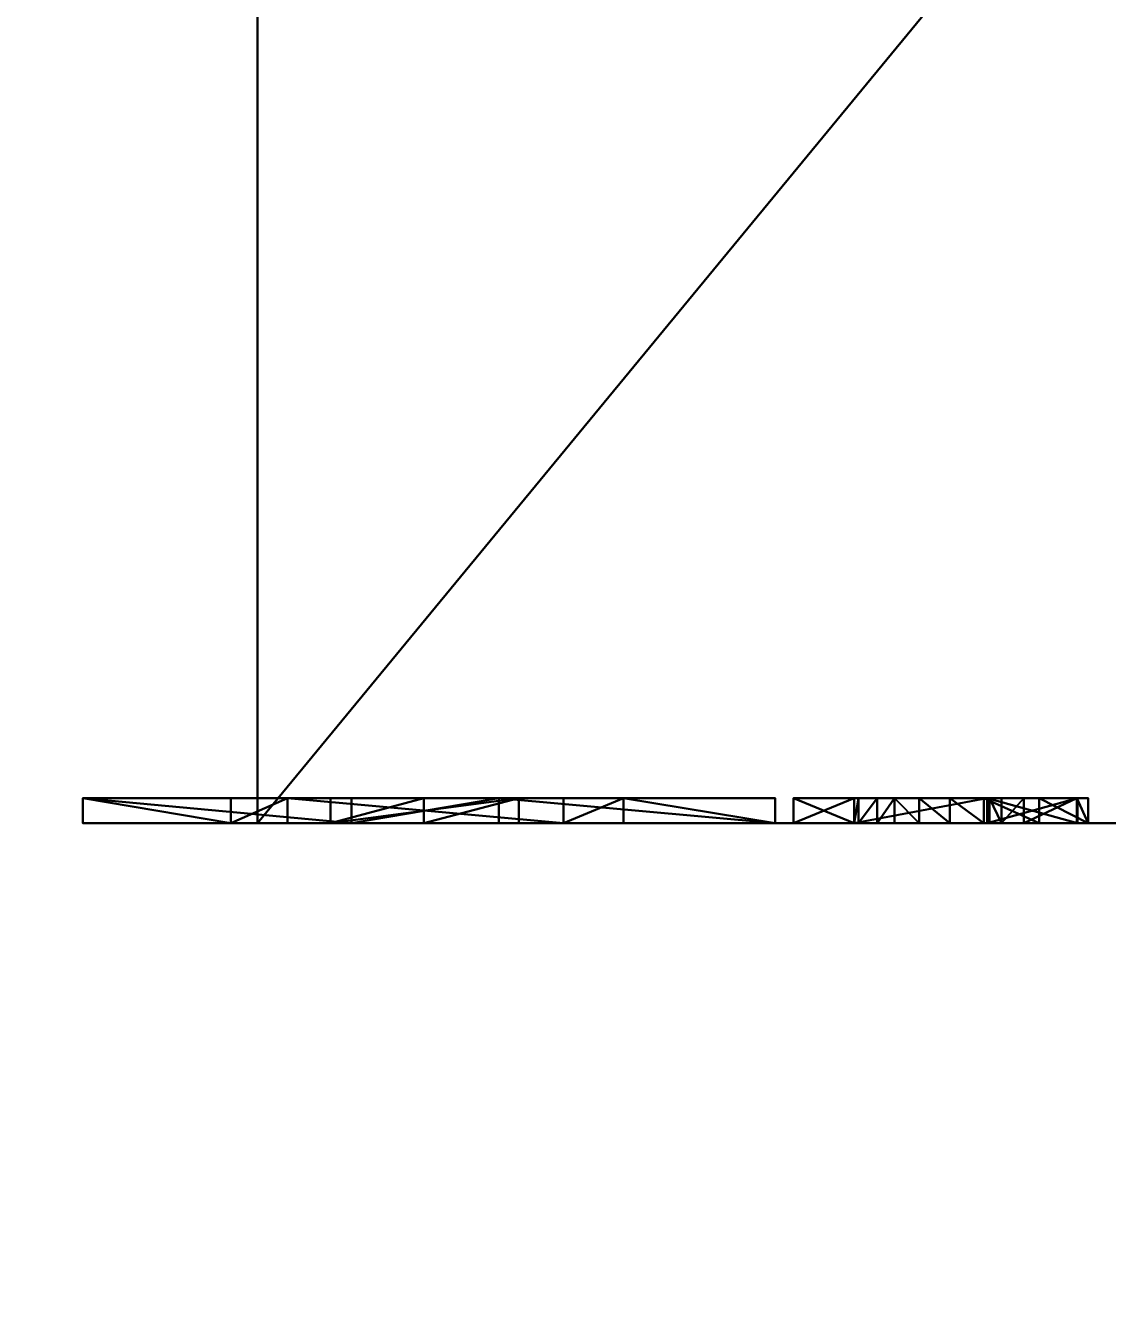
# Model space of a CAD drawing. Extents: x -4.3 to 2.7, y -5.9 to 5.2.
# Drawn here: x -0.1311 to -0.0443, y 3.8242 to 3.9275 of the extents above; entities that cross this region are included whole.
import ezdxf

# ---------------------------------------------------------------- set-up
doc = ezdxf.new("R2010")
doc.units = 0
doc.header["$LTSCALE"] = 0.0254
doc.layers.get('0').update_dxf_attribs({"linetype": 'CONTINUOUS'})
doc.layers.get('DEFPOINTS').update_dxf_attribs({"linetype": 'CONTINUOUS'})
doc.layers.add('ATMOSC', color=190, linetype='CONTINUOUS')
doc.layers.add('ROOM', color=252, linetype='CONTINUOUS')
doc.styles.add('TAHOMA', font='')
doc.styles.get('TAHOMA').set_extended_font_data('Tahoma')
doc.dimstyles.new('DIMSTYLE1', dxfattribs={"dimtxt": 0.211521, "dimasz": 0.0127, "dimexe": 0.0127, "dimexo": 0.0127, "dimgap": 0.00254, "dimtad": 0, "dimtih": 1, "dimtoh": 1, "dimdec": 3, "dimzin": 0, "dimtxsty": 'TAHOMA', "dimblk": 'ARCHTICK', "dimcen": 0.09, "dimazin": 3, "dimtfac": 1, "dimtdec": 4, "dimtofl": 0, "dimtmove": 0, "dimatfit": 3, "dimtolj": 1, "dimtzin": 0})

# ---------------------------------------------------------------- blocks, each defined once
blk = doc.blocks.new('GROUPE85_1')
at = {"color": 0}
for p, q in [((0, 0), (0.02156, 0.05535)), ((0, 0, 0.002), (0.02156, 0.05535, 0.002)), ((0, 0), (0.02156, 0.05535)), ((0, 0, 0.002), (0.02156, 0.05535, 0.002)), ((0.02156, 0.05535), (0.03338, 0.05535)), ((0.02156, 0.05535, 0.002), (0.03338, 0.05535, 0.002)), ((0.02156, 0.05535), (0.02156, 0.05535, 0.002)), ((0.02156, 0.05535), (0.03338, 0.05535)), ((0.02156, 0.05535), (0.02156, 0.05535, 0.002)), ((0.02156, 0.05535, 0.002), (0.03338, 0.05535, 0.002)), ((0.03338, 0.05535), (0.05554, 0)), ((0.03338, 0.05535, 0.002), (0.05554, 0, 0.002)), ((0.03338, 0.05535), (0.03338, 0.05535, 0.002)), ((0.03338, 0.05535), (0.05554, 0)), ((0.03338, 0.05535), (0.03338, 0.05535, 0.002)), ((0.03338, 0.05535, 0.002), (0.05554, 0, 0.002)), ((0.06188, 0.04806), (0.07253, 0.05426)), ((0.06188, 0.04806, 0.002), (0.07253, 0.05426, 0.002)), ((0.06188, 0.04806), (0.07253, 0.05426)), ((0.06188, 0.04806, 0.002), (0.07253, 0.05426, 0.002)), ((0.07253, 0.05426), (0.07253, 0.0401)), ((0.07253, 0.05426, 0.002), (0.07253, 0.0401, 0.002)), ((0.07253, 0.05426), (0.07253, 0.05426, 0.002)), ((0.07253, 0.05426), (0.07253, 0.0401)), ((0.07253, 0.05426), (0.07253, 0.05426, 0.002)), ((0.07253, 0.05426, 0.002), (0.07253, 0.0401, 0.002)), ((0.06188, 0.0401), (0.06188, 0.04806)), ((0.06188, 0.0401, 0.002), (0.06188, 0.04806, 0.002)), ((0.06188, 0.0401), (0.06188, 0.04806)), ((0.06188, 0.0401, 0.002), (0.06188, 0.04806, 0.002)), ((0.06188, 0.04806), (0.06188, 0.04806, 0.002)), ((0.06188, 0.04806), (0.06188, 0.04806, 0.002)), ((0.02734, 0.04244), (0.01986, 0.0219)), ((0.02734, 0.04244, 0.002), (0.01986, 0.0219, 0.002)), ((0.02734, 0.04244), (0.01986, 0.0219)), ((0.02734, 0.04244, 0.002), (0.01986, 0.0219, 0.002)), ((0.03496, 0.0219), (0.02734, 0.04244)), ((0.03496, 0.0219, 0.002), (0.02734, 0.04244, 0.002)), ((0.03496, 0.0219), (0.02734, 0.04244)), ((0.03496, 0.0219, 0.002), (0.02734, 0.04244, 0.002)), ((0.02734, 0.04244), (0.02734, 0.04244, 0.002)), ((0.02734, 0.04244), (0.02734, 0.04244, 0.002)), ((0.05701, 0.03164), (0.05701, 0.0401)), ((0.05701, 0.0401), (0.06188, 0.0401)), ((0.05701, 0.0401, 0.002), (0.06188, 0.0401, 0.002)), ((0.05701, 0.03164, 0.002), (0.05701, 0.0401, 0.002)), ((0.05701, 0.03164), (0.05701, 0.0401)), ((0.05701, 0.03164, 0.002), (0.05701, 0.0401, 0.002)), ((0.05701, 0.0401), (0.05701, 0.0401, 0.002)), ((0.05701, 0.0401), (0.06188, 0.0401)), ((0.05701, 0.0401), (0.05701, 0.0401, 0.002)), ((0.05701, 0.0401, 0.002), (0.06188, 0.0401, 0.002)), ((0.06188, 0.0401), (0.06188, 0.0401, 0.002)), ((0.06188, 0.0401), (0.06188, 0.0401, 0.002)), ((0.07253, 0.0401), (0.07978, 0.0401)), ((0.07253, 0.0401, 0.002), (0.07978, 0.0401, 0.002)), ((0.07253, 0.0401), (0.07253, 0.0401, 0.002)), ((0.07253, 0.0401), (0.07978, 0.0401)), ((0.07253, 0.0401), (0.07253, 0.0401, 0.002)), ((0.07253, 0.0401, 0.002), (0.07978, 0.0401, 0.002)), ((0.07978, 0.0401), (0.07978, 0.03164)), ((0.07978, 0.0401, 0.002), (0.07978, 0.03164, 0.002)), ((0.07978, 0.0401), (0.07978, 0.03164)), ((0.07978, 0.0401), (0.07978, 0.0401, 0.002)), ((0.07978, 0.0401, 0.002), (0.07978, 0.03164, 0.002)), ((0.07978, 0.0401), (0.07978, 0.0401, 0.002)), ((0.06188, 0.03164), (0.05701, 0.03164)), ((0.06188, 0.03164, 0.002), (0.05701, 0.03164, 0.002)), ((0.06188, 0.03164), (0.05701, 0.03164)), ((0.06188, 0.03164, 0.002), (0.05701, 0.03164, 0.002)), ((0.05701, 0.03164), (0.05701, 0.03164, 0.002)), ((0.05701, 0.03164), (0.05701, 0.03164, 0.002)), ((0.06188, 0.03164), (0.06188, 0.03164, 0.002)), ((0.06188, 0.03164), (0.06188, 0.03164, 0.002)), ((0.07978, 0.03164), (0.07253, 0.03164)), ((0.07978, 0.03164, 0.002), (0.07253, 0.03164, 0.002)), ((0.07978, 0.03164), (0.07253, 0.03164)), ((0.07978, 0.03164, 0.002), (0.07253, 0.03164, 0.002)), ((0.07253, 0.03164), (0.07253, 0.03164, 0.002)), ((0.07253, 0.03164), (0.07253, 0.03164, 0.002)), ((0.07978, 0.03164), (0.07978, 0.03164, 0.002)), ((0.07978, 0.03164), (0.07978, 0.03164, 0.002)), ((0.01986, 0.0219), (0.03496, 0.0219)), ((0.01986, 0.0219, 0.002), (0.03496, 0.0219, 0.002)), ((0.01986, 0.0219), (0.01986, 0.0219, 0.002)), ((0.01986, 0.0219), (0.03496, 0.0219)), ((0.01986, 0.0219), (0.01986, 0.0219, 0.002)), ((0.01986, 0.0219, 0.002), (0.03496, 0.0219, 0.002)), ((0.03496, 0.0219), (0.03496, 0.0219, 0.002)), ((0.03496, 0.0219), (0.03496, 0.0219, 0.002)), ((0.07253, 0.01548), (0.07253, 0.01548, 0.002)), ((0.07253, 0.01548), (0.07253, 0.01548, 0.002)), ((0.06188, 0.01416), (0.06188, 0.01416, 0.002)), ((0.06188, 0.01416), (0.06188, 0.01416, 0.002)), ((0.01642, 0.01257), (0.01186, 0)), ((0.01642, 0.01257, 0.002), (0.01186, 0, 0.002)), ((0.01642, 0.01257), (0.01186, 0)), ((0.01642, 0.01257, 0.002), (0.01186, 0, 0.002)), ((0.03855, 0.01257), (0.01642, 0.01257)), ((0.03855, 0.01257, 0.002), (0.01642, 0.01257, 0.002)), ((0.03855, 0.01257), (0.01642, 0.01257)), ((0.03855, 0.01257, 0.002), (0.01642, 0.01257, 0.002)), ((0.01642, 0.01257), (0.01642, 0.01257, 0.002)), ((0.01642, 0.01257), (0.01642, 0.01257, 0.002)), ((0.04338, 0), (0.03855, 0.01257)), ((0.04338, 0, 0.002), (0.03855, 0.01257, 0.002)), ((0.04338, 0), (0.03855, 0.01257)), ((0.04338, 0, 0.002), (0.03855, 0.01257, 0.002)), ((0.03855, 0.01257), (0.03855, 0.01257, 0.002)), ((0.03855, 0.01257), (0.03855, 0.01257, 0.002)), ((0.07274, 0.00976), (0.07368, 0.00842)), ((0.07274, 0.00976, 0.002), (0.07368, 0.00842, 0.002)), ((0.07274, 0.00976), (0.07274, 0.00976, 0.002)), ((0.07274, 0.00976), (0.07368, 0.00842)), ((0.07274, 0.00976), (0.07274, 0.00976, 0.002)), ((0.07274, 0.00976, 0.002), (0.07368, 0.00842, 0.002)), ((0.07368, 0.00842), (0.07368, 0.00842, 0.002)), ((0.07368, 0.00842), (0.07368, 0.00842, 0.002)), ((0.07974, 0.00891), (0.08065, 0.00068)), ((0.07974, 0.00891, 0.002), (0.08065, 0.00068, 0.002)), ((0.07974, 0.00891), (0.07974, 0.00891, 0.002)), ((0.07974, 0.00891), (0.08065, 0.00068)), ((0.07974, 0.00891), (0.07974, 0.00891, 0.002)), ((0.07974, 0.00891, 0.002), (0.08065, 0.00068, 0.002)), ((0.07547, 0.00789), (0.07547, 0.00789, 0.002)), ((0.07547, 0.00789), (0.07547, 0.00789, 0.002)), ((0.06222, 0.00668), (0.06222, 0.00668, 0.002)), ((0.06222, 0.00668), (0.06222, 0.00668, 0.002)), ((0.06371, 0.00255), (0.06371, 0.00255, 0.002)), ((0.06371, 0.00255), (0.06371, 0.00255, 0.002)), ((0.0651, 0.00116), (0.0651, 0.00116, 0.002)), ((0.0651, 0.00116), (0.0651, 0.00116, 0.002)), ((0.01186, 0), (0, 0)), ((0.01186, 0, 0.002), (0, 0, 0.002)), ((0.01186, 0), (0, 0)), ((0.01186, 0, 0.002), (0, 0, 0.002)), ((0, 0), (0, 0, 0.002)), ((0, 0), (0, 0, 0.002)), ((0.01186, 0), (0.01186, 0, 0.002)), ((0.01186, 0), (0.01186, 0, 0.002)), ((0.05554, 0), (0.04338, 0)), ((0.05554, 0, 0.002), (0.04338, 0, 0.002)), ((0.05554, 0), (0.04338, 0)), ((0.05554, 0, 0.002), (0.04338, 0, 0.002)), ((0.04338, 0), (0.04338, 0, 0.002)), ((0.04338, 0), (0.04338, 0, 0.002)), ((0.05554, 0), (0.05554, 0, 0.002)), ((0.05554, 0), (0.05554, 0, 0.002)), ((0.06709, 0.00006), (0.06709, 0.00006, 0.002)), ((0.06709, 0.00006), (0.06709, 0.00006, 0.002)), ((0.08065, 0.00068), (0.08065, 0.00068, 0.002)), ((0.08065, 0.00068), (0.08065, 0.00068, 0.002)), ((0.06954, -0.00067), (0.06954, -0.00067, 0.002)), ((0.06954, -0.00067), (0.06954, -0.00067, 0.002)), ((0.07227, -0.00091), (0.07227, -0.00091, 0.002)), ((0.07227, -0.00091), (0.07227, -0.00091, 0.002)), ((0.0767, -0.00051), (0.0767, -0.00051, 0.002)), ((0.0767, -0.00051), (0.0767, -0.00051, 0.002))]:
    blk.add_line(p, q, dxfattribs=at)
at = {"color": 28}
mesh = blk.add_polyface(dxfattribs=at)
corners = [(0.02156, 0.05535), (0.01186, 0), (0, 0), (0.01642, 0.01257), (0.01986, 0.0219), (0.02734, 0.04244), (0.03338, 0.05535), (0.03496, 0.0219), (0.05554, 0), (0.03855, 0.01257), (0.04338, 0)]
mesh.append_faces([[corners[k] for k in face] for face in [(0, 1, 2), (9, 8, 10)]], dxfattribs={"vtx0": -1, "color": 28})
mesh.append_faces([[corners[k] for k in face] for face in [(1, 0, 3), (4, 0, 5), (5, 6, 7)]], dxfattribs={"vtx0": -1, "vtx1": -1, "color": 28})
mesh.append_faces([[corners[k] for k in face] for face in [(3, 0, 4), (7, 8, 9)]], dxfattribs={"vtx0": -1, "vtx1": -1, "vtx2": -1, "color": 28})
mesh.append_faces([[corners[k] for k in face] for face in [(5, 0, 6), (7, 6, 8), (4, 9, 3), (9, 4, 7)]], dxfattribs={"vtx0": -1, "vtx2": -1, "color": 28})
mesh = blk.add_polyface(dxfattribs=at)
corners = [(0.03855, 0.01257, 0.002), (0.01986, 0.0219, 0.002), (0.01642, 0.01257, 0.002), (0.03496, 0.0219, 0.002), (0.01186, 0, 0.002), (0.02156, 0.05535, 0.002), (0, 0, 0.002), (0.02734, 0.04244, 0.002), (0.03338, 0.05535, 0.002), (0.05554, 0, 0.002), (0.04338, 0, 0.002)]
mesh.append_faces([[corners[k] for k in face] for face in [(4, 5, 6), (9, 0, 10)]], dxfattribs={"vtx0": -1, "color": 28})
mesh.append_faces([[corners[k] for k in face] for face in [(0, 1, 2), (1, 0, 3), (5, 7, 8), (8, 3, 9)]], dxfattribs={"vtx0": -1, "vtx1": -1, "color": 28})
mesh.append_faces([[corners[k] for k in face] for face in [(5, 2, 1), (9, 3, 0)]], dxfattribs={"vtx0": -1, "vtx1": -1, "vtx2": -1, "color": 28})
mesh.append_faces([[corners[k] for k in face] for face in [(5, 4, 2), (5, 1, 7), (8, 7, 3)]], dxfattribs={"vtx0": -1, "vtx2": -1, "color": 28})
mesh = blk.add_polyface(dxfattribs=at)
corners = [(0.02156, 0.05535, 0.002), (0, 0), (0, 0, 0.002), (0.02156, 0.05535)]
mesh.append_faces([[corners[k] for k in face] for face in [(0, 1, 2), (1, 0, 3)]], dxfattribs={"vtx0": -1, "color": 28})
mesh = blk.add_polyface(dxfattribs=at)
corners = [(0.02156, 0.05535, 0.002), (0.03338, 0.05535), (0.02156, 0.05535), (0.03338, 0.05535, 0.002)]
mesh.append_faces([[corners[k] for k in face] for face in [(0, 1, 2), (1, 0, 3)]], dxfattribs={"vtx0": -1, "color": 28})
mesh = blk.add_polyface(dxfattribs=at)
corners = [(0.03338, 0.05535), (0.05554, 0, 0.002), (0.05554, 0), (0.03338, 0.05535, 0.002)]
mesh.append_faces([[corners[k] for k in face] for face in [(0, 1, 2), (1, 0, 3)]], dxfattribs={"vtx0": -1, "color": 28})
mesh = blk.add_polyface(dxfattribs=at)
corners = [(0.07978, 0.0401), (0.07253, 0.03164), (0.07253, 0.0401), (0.07978, 0.03164), (0.07253, 0.05426), (0.06188, 0.0401), (0.06188, 0.04806), (0.06188, 0.03164), (0.06188, 0.01416), (0.06222, 0.00668), (0.06371, 0.00255), (0.0651, 0.00116), (0.06709, 0.00006), (0.06954, -0.00067), (0.07227, -0.00091), (0.07253, 0.01548), (0.07274, 0.00976), (0.0767, -0.00051), (0.07368, 0.00842), (0.07547, 0.00789), (0.07974, 0.00891), (0.08065, 0.00068), (0.05701, 0.03164), (0.05701, 0.0401)]
mesh.append_faces([[corners[k] for k in face] for face in [(1, 0, 3), (4, 5, 6), (17, 20, 21), (5, 22, 23)]], dxfattribs={"vtx0": -1, "color": 28})
mesh.append_faces([[corners[k] for k in face] for face in [(0, 1, 2), (7, 4, 8), (8, 4, 9), (9, 4, 10), (10, 4, 11), (11, 4, 12), (12, 4, 13), (13, 4, 14), (14, 16, 17), (15, 2, 1), (22, 5, 7)]], dxfattribs={"vtx0": -1, "vtx1": -1, "color": 28})
mesh.append_faces([[corners[k] for k in face] for face in [(5, 4, 7), (14, 4, 15)]], dxfattribs={"vtx0": -1, "vtx1": -1, "vtx2": -1, "color": 28})
mesh.append_faces([[corners[k] for k in face] for face in [(14, 15, 16), (15, 4, 2), (17, 16, 18), (17, 18, 19), (17, 19, 20)]], dxfattribs={"vtx0": -1, "vtx2": -1, "color": 28})
mesh = blk.add_polyface(dxfattribs=at)
corners = [(0.07227, -0.00091, 0.002), (0.07274, 0.00976, 0.002), (0.07253, 0.01548, 0.002), (0.0767, -0.00051, 0.002), (0.07368, 0.00842, 0.002), (0.07547, 0.00789, 0.002), (0.07974, 0.00891, 0.002), (0.08065, 0.00068, 0.002), (0.07978, 0.03164, 0.002), (0.07253, 0.0401, 0.002), (0.07253, 0.03164, 0.002), (0.07978, 0.0401, 0.002), (0.06222, 0.00668, 0.002), (0.06188, 0.03164, 0.002), (0.06188, 0.01416, 0.002), (0.06188, 0.0401, 0.002), (0.06188, 0.04806, 0.002), (0.07253, 0.05426, 0.002), (0.06371, 0.00255, 0.002), (0.0651, 0.00116, 0.002), (0.06709, 0.00006, 0.002), (0.06954, -0.00067, 0.002), (0.05701, 0.0401, 0.002), (0.05701, 0.03164, 0.002)]
mesh.append_faces([[corners[k] for k in face] for face in [(6, 3, 7), (9, 8, 11), (12, 13, 14), (13, 22, 23)]], dxfattribs={"vtx0": -1, "color": 28})
mesh.append_faces([[corners[k] for k in face] for face in [(1, 3, 4), (4, 3, 5), (5, 3, 6), (8, 9, 10), (15, 12, 16), (16, 12, 17), (17, 10, 9), (22, 13, 15)]], dxfattribs={"vtx0": -1, "vtx1": -1, "color": 28})
mesh.append_faces([[corners[k] for k in face] for face in [(13, 12, 15), (17, 0, 2)]], dxfattribs={"vtx0": -1, "vtx1": -1, "vtx2": -1, "color": 28})
mesh.append_faces([[corners[k] for k in face] for face in [(0, 1, 2), (1, 0, 3), (17, 12, 18), (17, 18, 19), (17, 19, 20), (17, 20, 21), (17, 21, 0), (17, 2, 10)]], dxfattribs={"vtx0": -1, "vtx2": -1, "color": 28})
mesh = blk.add_polyface(dxfattribs=at)
corners = [(0.06188, 0.04806, 0.002), (0.07253, 0.05426), (0.06188, 0.04806), (0.07253, 0.05426, 0.002)]
mesh.append_faces([[corners[k] for k in face] for face in [(0, 1, 2), (1, 0, 3)]], dxfattribs={"vtx0": -1, "color": 28})
mesh = blk.add_polyface(dxfattribs=at)
corners = [(0.07253, 0.05426), (0.07253, 0.0401, 0.002), (0.07253, 0.0401), (0.07253, 0.05426, 0.002)]
mesh.append_faces([[corners[k] for k in face] for face in [(0, 1, 2), (1, 0, 3)]], dxfattribs={"vtx0": -1, "color": 28})
mesh = blk.add_polyface(dxfattribs=at)
corners = [(0.06188, 0.04806, 0.002), (0.06188, 0.0401), (0.06188, 0.0401, 0.002), (0.06188, 0.04806)]
mesh.append_faces([[corners[k] for k in face] for face in [(0, 1, 2), (1, 0, 3)]], dxfattribs={"vtx0": -1, "color": 28})
mesh = blk.add_polyface(dxfattribs=at)
corners = [(0.02734, 0.04244), (0.01986, 0.0219, 0.002), (0.01986, 0.0219), (0.02734, 0.04244, 0.002)]
mesh.append_faces([[corners[k] for k in face] for face in [(0, 1, 2), (1, 0, 3)]], dxfattribs={"vtx0": -1, "color": 28})
mesh = blk.add_polyface(dxfattribs=at)
corners = [(0.02734, 0.04244, 0.002), (0.03496, 0.0219), (0.03496, 0.0219, 0.002), (0.02734, 0.04244)]
mesh.append_faces([[corners[k] for k in face] for face in [(0, 1, 2), (1, 0, 3)]], dxfattribs={"vtx0": -1, "color": 28})
mesh = blk.add_polyface(dxfattribs=at)
corners = [(0.05701, 0.0401, 0.002), (0.05701, 0.03164), (0.05701, 0.03164, 0.002), (0.05701, 0.0401)]
mesh.append_faces([[corners[k] for k in face] for face in [(0, 1, 2), (1, 0, 3)]], dxfattribs={"vtx0": -1, "color": 28})
mesh = blk.add_polyface(dxfattribs=at)
corners = [(0.05701, 0.0401, 0.002), (0.06188, 0.0401), (0.05701, 0.0401), (0.06188, 0.0401, 0.002)]
mesh.append_faces([[corners[k] for k in face] for face in [(0, 1, 2), (1, 0, 3)]], dxfattribs={"vtx0": -1, "color": 28})
mesh = blk.add_polyface(dxfattribs=at)
corners = [(0.07253, 0.0401, 0.002), (0.07978, 0.0401), (0.07253, 0.0401), (0.07978, 0.0401, 0.002)]
mesh.append_faces([[corners[k] for k in face] for face in [(0, 1, 2), (1, 0, 3)]], dxfattribs={"vtx0": -1, "color": 28})
mesh = blk.add_polyface(dxfattribs=at)
corners = [(0.07978, 0.0401), (0.07978, 0.03164, 0.002), (0.07978, 0.03164), (0.07978, 0.0401, 0.002)]
mesh.append_faces([[corners[k] for k in face] for face in [(0, 1, 2), (1, 0, 3)]], dxfattribs={"vtx0": -1, "color": 28})
mesh = blk.add_polyface(dxfattribs=at)
corners = [(0.06188, 0.03164, 0.002), (0.05701, 0.03164), (0.06188, 0.03164), (0.05701, 0.03164, 0.002)]
mesh.append_faces([[corners[k] for k in face] for face in [(0, 1, 2), (1, 0, 3)]], dxfattribs={"vtx0": -1, "color": 28})
mesh = blk.add_polyface(dxfattribs=at)
corners = [(0.06188, 0.03164, 0.002), (0.06188, 0.01416), (0.06188, 0.01416, 0.002), (0.06188, 0.03164)]
mesh.append_faces([[corners[k] for k in face] for face in [(0, 1, 2), (1, 0, 3)]], dxfattribs={"vtx0": -1, "color": 28})
mesh = blk.add_polyface(dxfattribs=at)
corners = [(0.07978, 0.03164, 0.002), (0.07253, 0.03164), (0.07978, 0.03164), (0.07253, 0.03164, 0.002)]
mesh.append_faces([[corners[k] for k in face] for face in [(0, 1, 2), (1, 0, 3)]], dxfattribs={"vtx0": -1, "color": 28})
mesh = blk.add_polyface(dxfattribs=at)
corners = [(0.07253, 0.03164), (0.07253, 0.01548, 0.002), (0.07253, 0.01548), (0.07253, 0.03164, 0.002)]
mesh.append_faces([[corners[k] for k in face] for face in [(0, 1, 2), (1, 0, 3)]], dxfattribs={"vtx0": -1, "color": 28})
mesh = blk.add_polyface(dxfattribs=at)
corners = [(0.01986, 0.0219, 0.002), (0.03496, 0.0219), (0.01986, 0.0219), (0.03496, 0.0219, 0.002)]
mesh.append_faces([[corners[k] for k in face] for face in [(0, 1, 2), (1, 0, 3)]], dxfattribs={"vtx0": -1, "color": 28})
mesh = blk.add_polyface(dxfattribs=at)
corners = [(0.07253, 0.01548), (0.07274, 0.00976, 0.002), (0.07274, 0.00976), (0.07253, 0.01548, 0.002)]
mesh.append_faces([[corners[k] for k in face] for face in [(0, 1, 2), (1, 0, 3)]], dxfattribs={"vtx0": -1, "color": 28})
mesh = blk.add_polyface(dxfattribs=at)
corners = [(0.06188, 0.01416, 0.002), (0.06222, 0.00668), (0.06222, 0.00668, 0.002), (0.06188, 0.01416)]
mesh.append_faces([[corners[k] for k in face] for face in [(0, 1, 2), (1, 0, 3)]], dxfattribs={"vtx0": -1, "color": 28})
mesh = blk.add_polyface(dxfattribs=at)
corners = [(0.01642, 0.01257), (0.01186, 0, 0.002), (0.01186, 0), (0.01642, 0.01257, 0.002)]
mesh.append_faces([[corners[k] for k in face] for face in [(0, 1, 2), (1, 0, 3)]], dxfattribs={"vtx0": -1, "color": 28})
mesh = blk.add_polyface(dxfattribs=at)
corners = [(0.03855, 0.01257, 0.002), (0.01642, 0.01257), (0.03855, 0.01257), (0.01642, 0.01257, 0.002)]
mesh.append_faces([[corners[k] for k in face] for face in [(0, 1, 2), (1, 0, 3)]], dxfattribs={"vtx0": -1, "color": 28})
mesh = blk.add_polyface(dxfattribs=at)
corners = [(0.03855, 0.01257, 0.002), (0.04338, 0), (0.04338, 0, 0.002), (0.03855, 0.01257)]
mesh.append_faces([[corners[k] for k in face] for face in [(0, 1, 2), (1, 0, 3)]], dxfattribs={"vtx0": -1, "color": 28})
mesh = blk.add_polyface(dxfattribs=at)
corners = [(0.07274, 0.00976), (0.07368, 0.00842, 0.002), (0.07368, 0.00842), (0.07274, 0.00976, 0.002)]
mesh.append_faces([[corners[k] for k in face] for face in [(0, 1, 2), (1, 0, 3)]], dxfattribs={"vtx0": -1, "color": 28})
mesh = blk.add_polyface(dxfattribs=at)
corners = [(0.07368, 0.00842, 0.002), (0.07547, 0.00789), (0.07368, 0.00842), (0.07547, 0.00789, 0.002)]
mesh.append_faces([[corners[k] for k in face] for face in [(0, 1, 2), (1, 0, 3)]], dxfattribs={"vtx0": -1, "color": 28})
mesh = blk.add_polyface(dxfattribs=at)
corners = [(0.07547, 0.00789, 0.002), (0.07974, 0.00891), (0.07547, 0.00789), (0.07974, 0.00891, 0.002)]
mesh.append_faces([[corners[k] for k in face] for face in [(0, 1, 2), (1, 0, 3)]], dxfattribs={"vtx0": -1, "color": 28})
mesh = blk.add_polyface(dxfattribs=at)
corners = [(0.07974, 0.00891), (0.08065, 0.00068, 0.002), (0.08065, 0.00068), (0.07974, 0.00891, 0.002)]
mesh.append_faces([[corners[k] for k in face] for face in [(0, 1, 2), (1, 0, 3)]], dxfattribs={"vtx0": -1, "color": 28})
mesh = blk.add_polyface(dxfattribs=at)
corners = [(0.06222, 0.00668, 0.002), (0.06371, 0.00255), (0.06371, 0.00255, 0.002), (0.06222, 0.00668)]
mesh.append_faces([[corners[k] for k in face] for face in [(0, 1, 2), (1, 0, 3)]], dxfattribs={"vtx0": -1, "color": 28})
mesh = blk.add_polyface(dxfattribs=at)
corners = [(0.06371, 0.00255, 0.002), (0.0651, 0.00116), (0.0651, 0.00116, 0.002), (0.06371, 0.00255)]
mesh.append_faces([[corners[k] for k in face] for face in [(0, 1, 2), (1, 0, 3)]], dxfattribs={"vtx0": -1, "color": 28})
mesh = blk.add_polyface(dxfattribs=at)
corners = [(0.06709, 0.00006, 0.002), (0.0651, 0.00116), (0.06709, 0.00006), (0.0651, 0.00116, 0.002)]
mesh.append_faces([[corners[k] for k in face] for face in [(0, 1, 2), (1, 0, 3)]], dxfattribs={"vtx0": -1, "color": 28})
mesh = blk.add_polyface(dxfattribs=at)
corners = [(0.01186, 0, 0.002), (0, 0), (0.01186, 0), (0, 0, 0.002)]
mesh.append_faces([[corners[k] for k in face] for face in [(0, 1, 2), (1, 0, 3)]], dxfattribs={"vtx0": -1, "color": 28})
mesh = blk.add_polyface(dxfattribs=at)
corners = [(0.05554, 0, 0.002), (0.04338, 0), (0.05554, 0), (0.04338, 0, 0.002)]
mesh.append_faces([[corners[k] for k in face] for face in [(0, 1, 2), (1, 0, 3)]], dxfattribs={"vtx0": -1, "color": 28})
mesh = blk.add_polyface(dxfattribs=at)
corners = [(0.06954, -0.00067, 0.002), (0.06709, 0.00006), (0.06954, -0.00067), (0.06709, 0.00006, 0.002)]
mesh.append_faces([[corners[k] for k in face] for face in [(0, 1, 2), (1, 0, 3)]], dxfattribs={"vtx0": -1, "color": 28})
mesh = blk.add_polyface(dxfattribs=at)
corners = [(0.08065, 0.00068, 0.002), (0.0767, -0.00051), (0.08065, 0.00068), (0.0767, -0.00051, 0.002)]
mesh.append_faces([[corners[k] for k in face] for face in [(0, 1, 2), (1, 0, 3)]], dxfattribs={"vtx0": -1, "color": 28})
mesh = blk.add_polyface(dxfattribs=at)
corners = [(0.07227, -0.00091, 0.002), (0.06954, -0.00067), (0.07227, -0.00091), (0.06954, -0.00067, 0.002)]
mesh.append_faces([[corners[k] for k in face] for face in [(0, 1, 2), (1, 0, 3)]], dxfattribs={"vtx0": -1, "color": 28})
mesh = blk.add_polyface(dxfattribs=at)
corners = [(0.0767, -0.00051, 0.002), (0.07227, -0.00091), (0.0767, -0.00051), (0.07227, -0.00091, 0.002)]
mesh.append_faces([[corners[k] for k in face] for face in [(0, 1, 2), (1, 0, 3)]], dxfattribs={"vtx0": -1, "color": 28})
blk = doc.blocks.new('GROUPE_6')
at = {"layer": 'ATMOSC', "color": 211}
for p, q in [((0, 0.273, 0.345), (0, 0, 0.345)), ((0, 0.273), (0, 0)), ((0, 0.273), (0, 0)), ((0, 0.273, 0.345), (0, 0, 0.345)), ((0, 0, 0.345), (0, 0)), ((0, 0, 0.345), (0.225, 0, 0.345)), ((0, 0, 0.345), (0, 0)), ((0, 0), (0.225, 0)), ((0, 0), (0.225, 0)), ((0, 0, 0.345), (0.225, 0, 0.345))]:
    blk.add_line(p, q, dxfattribs=at)
mesh = blk.add_polyface(dxfattribs=at)
corners = [(0, 0.273, 0.345), (0, 0), (0, 0, 0.345), (0, 0.273)]
mesh.append_faces([[corners[k] for k in face] for face in [(0, 1, 2), (1, 0, 3)]], dxfattribs={"vtx0": -1, "color": 211})
mesh = blk.add_polyface(dxfattribs=at)
corners = [(0.225, 0.273), (0, 0), (0, 0.273), (0.225, 0)]
mesh.append_faces([[corners[k] for k in face] for face in [(0, 1, 2), (1, 0, 3)]], dxfattribs={"vtx0": -1, "color": 211})
mesh = blk.add_polyface(dxfattribs=at)
corners = [(0.225, 0, 0.345), (0, 0.273, 0.345), (0, 0, 0.345), (0.225, 0.273, 0.345)]
mesh.append_faces([[corners[k] for k in face] for face in [(0, 1, 2), (1, 0, 3)]], dxfattribs={"vtx0": -1, "color": 211})
mesh = blk.add_polyface(dxfattribs=at)
corners = [(0.225, 0, 0.345), (0, 0), (0.225, 0), (0, 0, 0.345)]
mesh.append_faces([[corners[k] for k in face] for face in [(0, 1, 2), (1, 0, 3)]], dxfattribs={"vtx0": -1, "color": 211})
blk = doc.blocks.new('_ARCHTICK')
at = {"color": 0, "linetype": 'BYBLOCK', "const_width": 0.15}
blk.add_lwpolyline([(-0.5, -0.5), (0.5, 0.5)], dxfattribs=at)
blk = doc.blocks.new('*D114')
at = {"color": 0}
for p, q in [((2.6873, 5.2), (-3.68976, 5.2)), ((-3.67706, 5.2), (-3.67706, 0.1083)), ((-3.67706, -5.2), (-3.67706, -0.1083)), ((2.6873, -5.2), (-3.68976, -5.2))]:
    blk.add_line(p, q, dxfattribs=at)
at = {"layer": 'DEFPOINTS', "color": 0}
for p in [(-3.67706, 5.2), (2.7, 5.2), (2.7, -5.2)]:
    blk.add_point(p, dxfattribs=at)
at = {"color": 0, "xscale": 0.0127, "yscale": 0.0127, "zscale": 0.0127}
for p, rotation in [((-3.67706, 5.2), 90), ((-3.67706, -5.2), 270)]:
    blk.add_blockref('_ARCHTICK', p, dxfattribs=dict(at, rotation=rotation))
at = {"color": 0, "insert": (-3.67706, 0), "char_height": 0.2115215, "attachment_point": 5, "style": 'TAHOMA'}
blk.add_mtext('\\A1;10.400m', dxfattribs=at)

msp = doc.modelspace()

# ---------------------------------------------------------------- block references
at = {"color": 0}
msp.add_blockref('GROUPE_6', (-0.1125, 3.8635, 0.895), dxfattribs=at)
at = {"layer": 'ATMOSC', "color": 0, "extrusion": (0, -1, -3.82857e-16)}
msp.add_blockref('GROUPE85_1', (-0.1265, 1.24, -3.8655), dxfattribs=at)

# ---------------------------------------------------------------- dimensions: what is measured, and where the dimension line sits
at = {"color": 250}
dim = msp.add_linear_dim(base=(-3.67706, 5.2), p1=(2.7, -5.2), p2=(2.7, 5.2), angle=90, dimstyle='DIMSTYLE1', override={"dimtih": 1, "dimpost": 'm'}, dxfattribs=at)
dim.commit()
dim.dimension.update_dxf_attribs({"geometry": '*D114', "text_midpoint": (-3.67706, 0)})

# ---------------------------------------------------------------- meshes
at = {"layer": 'ROOM', "color": 254}
mesh = msp.add_polyface(dxfattribs=at)
corners = [(2.7, 5.2), (-2.7, -5.2), (-2.7, 5.2), (2.7, -5.2)]
mesh.append_faces([[corners[k] for k in face] for face in [(0, 1, 2), (1, 0, 3)]], dxfattribs={"vtx0": -1, "color": 254})

doc.saveas('drawing.dxf')
